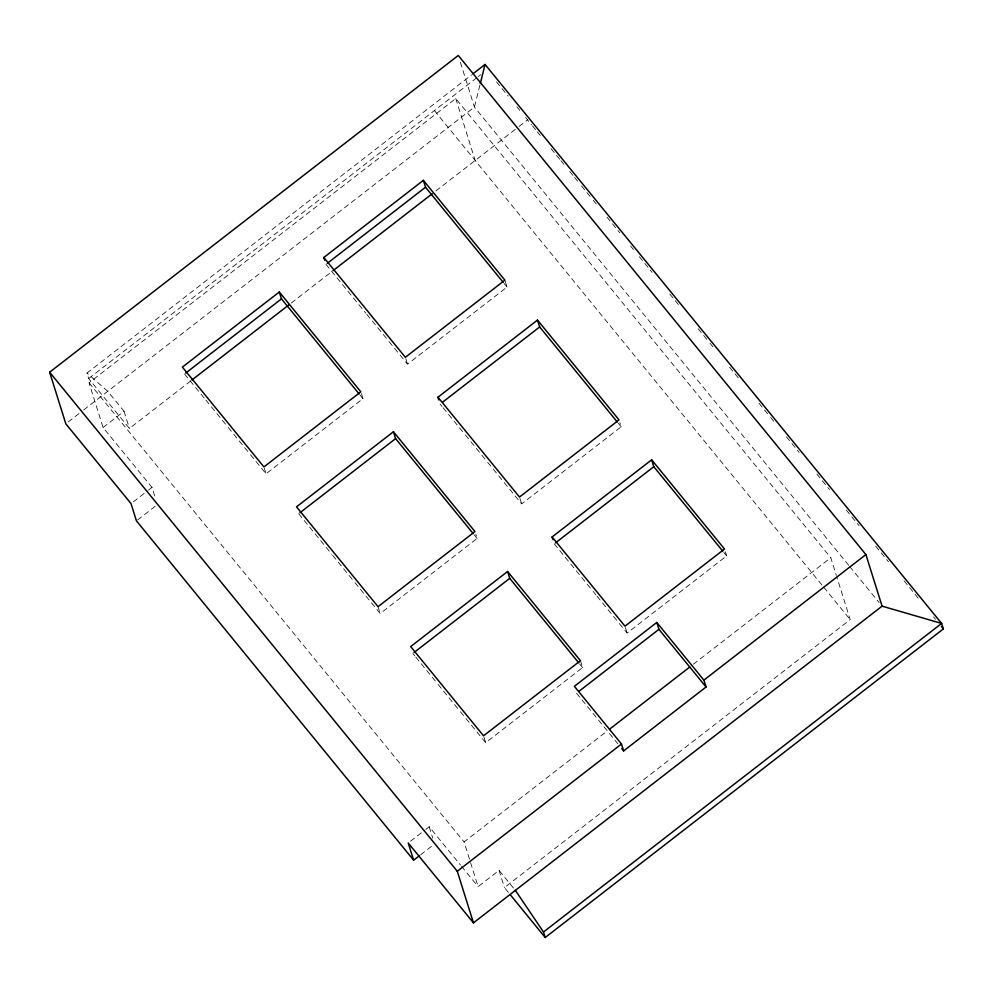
<?xml version="1.0" encoding="UTF-8"?>
<svg xmlns="http://www.w3.org/2000/svg" width="993" height="993" viewBox="0 0 993 993"><rect width="100%" height="100%" fill="white"/><g stroke="black" fill="none" stroke-linecap="round" stroke-linejoin="round"><path stroke-width="0.74" stroke-dasharray="4.96 3.72" d="M479.929 85.038L474.431 107.083L82.58 410.792M190.718 380.952L129.425 428.467L88.662 378.556L86.937 373.058L471.588 74.909M88.662 378.556L477.05 77.516M478.266 76.573L480.699 74.686M154.685 495.991L151.991 487.389L103.073 427.511L89.06 382.801L455.775 98.568L830.793 557.718L836.342 575.406M68.207 421.926L81.389 411.723M103.073 427.511L124.026 411.263L107.728 391.304L86.937 373.058M291.259 303.026L331.724 271.66M435.939 190.892L517.812 127.427M519.029 126.483L527.556 119.868M133.372 501.837L147.336 491.001M148.503 490.108L151.991 487.389M137.593 519.935L156.224 505.499M250.534 454.794L266.074 473.81L362.979 398.689L360.831 391.813M389.07 341.604L407.515 364.183L507.051 287.039L504.891 280.15M354.973 582.655L380.207 613.55L477.124 538.429L475.833 534.308M487.687 462.328L521.648 503.923L621.184 426.779L619.893 422.646M460.429 711.758L485.689 742.69L582.606 667.569L580.446 660.693M619.359 623.542L627.129 633.062L726.665 555.906L725.374 551.785M410.568 841.195L424.532 830.371M425.699 829.465L429.187 826.759L460.491 865.089M420.61 854.787L433.42 844.857M513.443 888.027L499.057 870.414L478.105 886.65L464.091 841.94L607.331 730.922M693.387 664.218L830.793 557.718M508.329 892.359L504.444 887.605L850.194 619.62L836.801 576.871M496.5 81.848L508.143 96.11M516.881 106.797L519.798 110.372M525.62 117.497L531.478 124.671M532.459 125.875L536.381 130.679M537.362 131.883L540.304 135.482M551.09 148.689L559.915 159.488M560.896 160.692L563.838 164.292M569.721 171.504L573.644 176.307M574.624 177.499L577.566 181.098M581.488 185.902L592.275 199.109M593.255 200.313L596.197 203.913M606.984 217.119L619.731 232.734M630.53 245.941L633.472 249.541M639.355 256.74L652.103 272.343M669.754 293.965L680.54 307.16M698.191 328.782L708.977 341.989M709.958 343.181L712.9 346.78M729.57 367.199L739.375 379.202M758.987 403.208L769.774 416.415M770.754 417.619L773.696 421.218M786.444 436.833L799.191 452.436M816.842 474.046L829.589 489.661M846.272 510.067L859.019 525.669M875.689 546.088L888.437 561.69M904.126 580.905L918.835 598.916M933.544 616.914L935.505 619.322M848.754 565.352L474.431 107.083L460.107 61.38M849.735 566.556L879.128 602.552M434.413 110.571L822.787 586.056M823.756 587.248L850.194 619.62M504.134 283.464L507.051 287.039M618.279 423.204L621.184 426.779M723.748 552.344L726.665 555.906M325.989 264.361L365.772 313.08M366.752 314.272L388.102 340.413M440.122 404.101L442.059 406.485M443.039 407.676L464.389 433.817M465.357 434.996L486.707 461.149M554.268 543.841L569.808 562.882M570.776 564.061L592.151 590.239M593.119 591.431L596.036 594.993M597.016 596.185L618.391 622.35M360.074 395.127L362.979 398.689M474.207 534.867L477.124 538.429M579.689 664.007L582.606 667.569M576.523 693.201L617.882 743.831M184.537 374.001L204.918 398.95M205.899 400.142L227.248 426.282M228.216 427.474L249.566 453.615M298.682 513.741L331.674 554.144M332.655 555.323L354.004 581.464M412.815 653.481L414.764 655.852M415.732 657.043L437.106 683.209M438.074 684.4L459.449 710.566M89.06 382.801L464.091 841.94M461.472 866.293L478.105 886.65M625.404 627.551L627.129 633.062M455.775 98.568L475.175 160.481M519.922 498.424L521.648 503.923M405.789 358.684L407.515 364.183M483.963 737.178L485.689 742.69M499.057 870.414L504.444 887.605M378.048 606.673L380.207 613.55M429.187 826.759L432.787 838.229M264.349 468.311L266.074 473.81M124.026 411.263L129.425 428.467"/><path stroke-width="1.49" d="M480.302 83.561L485.068 64.458L941.625 623.418L943.35 628.929L545.219 937.516L510.278 894.73M419.443 855.693L413.622 860.199L136.426 520.828L131.039 503.637L65.811 423.788L49.65 372.201L458.269 55.484L865.908 554.553L882.069 606.152L941.625 623.418L543.494 932.005L545.219 937.516M472.817 73.954L485.068 64.458M279.294 292.004L182.389 367.125L263.915 466.933L360.831 391.813L279.294 292.004L281.453 298.881L359.106 393.936M323.83 257.485L423.366 180.341L504.891 280.15L405.355 357.306L323.83 257.485L324.686 260.24M185.753 373.058L281.453 298.881M327.194 263.43L425.513 187.218L423.366 180.341M191.947 379.996L288.814 304.925M332.953 270.717L432.253 193.734M393.439 431.744L296.522 506.864L378.048 606.673L474.964 531.553L393.439 431.744L395.599 438.621L473.239 533.675M437.963 397.225L537.498 320.081L619.024 419.89L519.5 497.046L437.963 397.225L438.832 399.98M299.886 512.798L395.599 438.621M442.555 402.227L539.658 326.958L537.498 320.081M507.584 571.484L410.668 646.592L483.529 735.813L580.446 660.693L507.584 571.484L509.732 578.36L578.72 662.815M552.108 536.965L651.644 459.821L724.505 549.03L624.969 626.173L552.108 536.965L552.964 539.72M414.031 652.538L509.732 578.36M555.472 542.91L653.791 466.698L651.644 459.821M656.77 622.462L574.376 686.324L621.481 744.005L623.641 750.882L706.048 687.007L703.888 680.131L656.77 622.462L658.93 629.339L706.048 687.007M578.956 691.327L658.93 629.339M609.752 729.036L689.738 667.048M882.069 606.152L473.462 922.857L457.289 871.271L621.481 744.005M703.888 680.131L865.908 554.553M941.389 626.521L943.35 628.929M425.513 187.218L503.166 282.285M539.658 326.958L617.298 422.025M653.791 466.698L722.78 551.152M621.717 748.536L623.641 750.882M49.65 372.201L457.289 871.271M473.462 922.857L408.235 843.007L413.622 860.199M515.367 890.373L543.494 932.005"/></g></svg>
